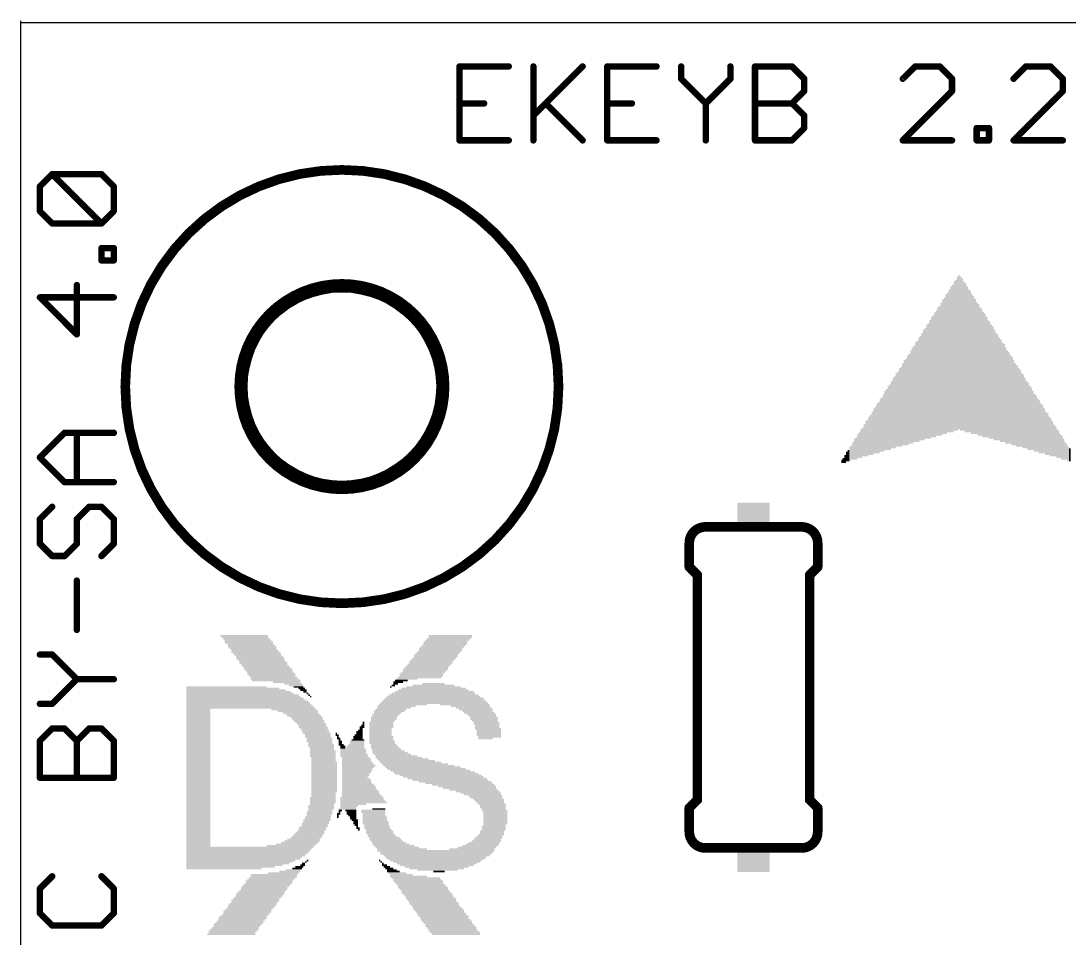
# Model space of a CAD drawing. Extents: x -0.2 to 48.8, y -0.6 to 46.4.
# Drawn here: x 0 to 16.59, y 31.87 to 46.38 of the extents above; entities that cross this region are included whole.
import ezdxf

# ---------------------------------------------------------------- set-up
doc = ezdxf.new("R2010")
doc.units = 0
doc.layers.add('20', color=7, linetype='CONTINUOUS')
doc.layers.add('21', color=253, linetype='CONTINUOUS')

# ---------------------------------------------------------------- blocks, each defined once
blk = doc.blocks.new('RECT')
blk.add_solid([(-0.5, -0.5), (0.5, -0.5), (-0.5, 0.5), (0.5, 0.5)])

msp = doc.modelspace()

# ---------------------------------------------------------------- linework, layer by layer
at = {"layer": '20'}
for p, q in [((0, 0), (0, 46.375)), ((48.3825, 46.345), (0, 46.345))]:
    msp.add_line(p, q, dxfattribs=at)
msp.add_circle((5.08, 40.59), 1.5, dxfattribs=at)
at = {"layer": '21'}
for points, const_width in [([(7.7211, 45.6552), (6.9415, 45.6552)], 0.1016), ([(6.9415, 45.6552), (6.9415, 44.4858)], 0.1016), ([(8.1109, 45.6552), (8.1109, 44.4858)], 0.1016), ([(8.1109, 44.8756), (8.8905, 45.6552)], 0.1016), ([(10.0599, 45.6552), (9.2803, 45.6552)], 0.1016), ([(9.2803, 45.6552), (9.2803, 44.4858)], 0.1016), ([(10.4497, 45.6552), (10.4497, 45.4603)], 0.1016), ([(11.2293, 45.4603), (11.2293, 45.6552)], 0.1016), ([(11.6191, 44.4858), (11.6191, 45.6552)], 0.1016), ([(11.6191, 45.6552), (12.2038, 45.6552)], 0.1016), ([(12.2038, 45.6552), (12.3987, 45.4603)], 0.1016), ([(14.1528, 45.6552), (13.9579, 45.4603)], 0.1016), ([(14.5426, 45.6552), (14.1528, 45.6552)], 0.1016), ([(14.7375, 45.4603), (14.5426, 45.6552)], 0.1016), ([(15.9069, 45.6552), (15.712, 45.4603)], 0.1016), ([(16.2967, 45.6552), (15.9069, 45.6552)], 0.1016), ([(16.4916, 45.4603), (16.2967, 45.6552)], 0.1016), ([(10.4497, 45.4603), (10.8395, 45.0705)], 0.1016), ([(10.8395, 45.0705), (11.2293, 45.4603)], 0.1016), ([(12.3987, 45.4603), (12.3987, 45.2654)], 0.1016), ([(14.7375, 45.2654), (14.7375, 45.4603)], 0.1016), ([(16.4916, 45.2654), (16.4916, 45.4603)], 0.1016), ([(12.3987, 45.2654), (12.2038, 45.0705)], 0.1016), ([(13.9579, 44.4858), (14.7375, 45.2654)], 0.1016), ([(15.712, 44.4858), (16.4916, 45.2654)], 0.1016), ([(6.9415, 45.0705), (7.3313, 45.0705)], 0.1016), ([(8.3058, 45.0705), (8.8905, 44.4858)], 0.1016), ([(9.2803, 45.0705), (9.6701, 45.0705)], 0.1016), ([(10.8395, 45.0705), (10.8395, 44.4858)], 0.1016), ([(11.6191, 45.0705), (12.2038, 45.0705)], 0.1016), ([(12.2038, 45.0705), (12.3987, 44.8756)], 0.1016), ([(12.3987, 44.8756), (12.3987, 44.6807)], 0.1016), ([(12.3987, 44.6807), (12.2038, 44.4858)], 0.1016), ([(15.1273, 44.4858), (15.1273, 44.6807)], 0.1016), ([(15.1273, 44.6807), (15.3222, 44.6807)], 0.1016), ([(15.3222, 44.6807), (15.3222, 44.4858)], 0.1016), ([(6.9415, 44.4858), (7.7211, 44.4858)], 0.1016), ([(9.2803, 44.4858), (10.0599, 44.4858)], 0.1016), ([(12.2038, 44.4858), (11.6191, 44.4858)], 0.1016), ([(14.7375, 44.4858), (13.9579, 44.4858)], 0.1016), ([(15.3222, 44.4858), (15.1273, 44.4858)], 0.1016), ([(16.4916, 44.4858), (15.712, 44.4858)], 0.1016), ([(0.2998, 43.7561), (0.4947, 43.951)], 0.1016), ([(0.4947, 43.951), (1.2743, 43.951)], 0.1016), ([(1.2743, 43.1714), (0.4947, 43.951)], 0.1016), ([(1.2743, 43.951), (1.4692, 43.7561)], 0.1016), ([(0.2998, 43.3663), (0.2998, 43.7561)], 0.1016), ([(1.4692, 43.7561), (1.4692, 43.3663)], 0.1016), ([(0.4947, 43.1714), (0.2998, 43.3663)], 0.1016), ([(1.4692, 43.3663), (1.2743, 43.1714)], 0.1016), ([(1.2743, 43.1714), (0.4947, 43.1714)], 0.1016), ([(1.2743, 42.5867), (1.2743, 42.7816)], 0.1016), ([(1.2743, 42.7816), (1.4692, 42.7816)], 0.1016), ([(1.4692, 42.7816), (1.4692, 42.5867)], 0.1016), ([(1.4692, 42.5867), (1.2743, 42.5867)], 0.1016), ([(0.8845, 41.4173), (0.8845, 42.1969)], 0.1016), ([(1.4692, 42.002), (0.2998, 42.002)], 0.1016), ([(0.2998, 42.002), (0.8845, 41.4173)], 0.1016), ([(0.2998, 39.4683), (0.6896, 39.8581)], 0.1016), ([(0.6896, 39.8581), (1.4692, 39.8581)], 0.1016), ([(0.8845, 39.0785), (0.8845, 39.8581)], 0.1016), ([(0.6896, 39.0785), (0.2998, 39.4683)], 0.1016), ([(1.4692, 39.0785), (0.6896, 39.0785)], 0.1016), ([(0.4947, 38.6887), (0.2998, 38.4938)], 0.1016), ([(0.8845, 38.4938), (1.0794, 38.6887)], 0.1016), ([(1.0794, 38.6887), (1.2743, 38.6887)], 0.1016), ([(1.2743, 38.6887), (1.4692, 38.4938)], 0.1016), ([(0.2998, 38.4938), (0.2998, 38.104)], 0.1016), ([(0.8845, 38.104), (0.8845, 38.4938)], 0.1016), ([(1.4692, 38.4938), (1.4692, 38.104)], 0.1016), ([(12.357, 38.37), (10.833, 38.37)], 0.1524), ([(10.579, 38.116), (10.579, 37.735)], 0.1524), ([(12.611, 38.116), (12.611, 37.735)], 0.1524), ([(0.2998, 38.104), (0.4947, 37.9091)], 0.1016), ([(0.6896, 37.9091), (0.8845, 38.104)], 0.1016), ([(1.4692, 38.104), (1.2743, 37.9091)], 0.1016), ([(0.4947, 37.9091), (0.6896, 37.9091)], 0.1016), ([(10.706, 37.608), (10.579, 37.735)], 0.1524), ([(10.706, 37.608), (10.706, 34.052)], 0.1524), ([(12.484, 37.608), (12.611, 37.735)], 0.1524), ([(12.484, 37.608), (12.484, 34.052)], 0.1524), ([(0.8845, 36.7397), (0.8845, 37.5193)], 0.1016), ([(0.4947, 36.3499), (0.2998, 36.3499)], 0.1016), ([(0.8845, 35.9601), (0.4947, 36.3499)], 0.1016), ([(0.4947, 35.5703), (0.8845, 35.9601)], 0.1016), ([(0.8845, 35.9601), (1.4692, 35.9601)], 0.1016), ([(0.2998, 35.5703), (0.4947, 35.5703)], 0.1016), ([(0.2998, 34.9856), (0.4947, 35.1805)], 0.1016), ([(0.4947, 35.1805), (0.6896, 35.1805)], 0.1016), ([(0.6896, 35.1805), (0.8845, 34.9856)], 0.1016), ([(0.8845, 34.9856), (1.0794, 35.1805)], 0.1016), ([(1.0794, 35.1805), (1.2743, 35.1805)], 0.1016), ([(1.2743, 35.1805), (1.4692, 34.9856)], 0.1016), ([(0.2998, 34.4009), (0.2998, 34.9856)], 0.1016), ([(0.8845, 34.4009), (0.8845, 34.9856)], 0.1016), ([(1.4692, 34.9856), (1.4692, 34.4009)], 0.1016), ([(1.4692, 34.4009), (0.2998, 34.4009)], 0.1016), ([(10.706, 34.052), (10.579, 33.925)], 0.1524), ([(12.484, 34.052), (12.611, 33.925)], 0.1524), ([(10.579, 33.544), (10.579, 33.925)], 0.1524), ([(12.611, 33.544), (12.611, 33.925)], 0.1524), ([(12.357, 33.29), (10.833, 33.29)], 0.1524), ([(0.4947, 32.8417), (0.2998, 32.6468)], 0.1016), ([(1.4692, 32.6468), (1.2743, 32.8417)], 0.1016), ([(0.2998, 32.6468), (0.2998, 32.257)], 0.1016), ([(1.4692, 32.257), (1.4692, 32.6468)], 0.1016), ([(0.2998, 32.257), (0.4947, 32.0621)], 0.1016), ([(1.2743, 32.0621), (1.4692, 32.257)], 0.1016), ([(0.4947, 32.0621), (1.2743, 32.0621)], 0.1016)]:
    msp.add_lwpolyline(points, dxfattribs=dict(at, const_width=const_width))
for points, const_width in [([(6.9415, 45.6806, 1), (6.9415, 45.6298)], 0.0508), ([(6.9669, 45.6552, 1), (6.9161, 45.6552)], 0.0508), ([(7.7211, 45.6298, 1), (7.7211, 45.6806)], 0.0508), ([(8.1363, 45.6552, 1), (8.0855, 45.6552)], 0.0508), ([(8.9085, 45.6372, 1), (8.8725, 45.6732)], 0.0508), ([(9.2803, 45.6806, 1), (9.2803, 45.6298)], 0.0508), ([(9.3057, 45.6552, 1), (9.2549, 45.6552)], 0.0508), ([(10.0599, 45.6298, 1), (10.0599, 45.6806)], 0.0508), ([(10.4751, 45.6552, 1), (10.4243, 45.6552)], 0.0508), ([(11.2547, 45.6552, 1), (11.2039, 45.6552)], 0.0508), ([(11.6445, 45.6552, 1), (11.5937, 45.6552)], 0.0508), ([(11.6191, 45.6806, 1), (11.6191, 45.6298)], 0.0508), ([(12.2218, 45.6732, 1), (12.1858, 45.6372)], 0.0508), ([(12.2038, 45.6298, 1), (12.2038, 45.6806)], 0.0508), ([(14.1528, 45.6806, 1), (14.1528, 45.6298)], 0.0508), ([(14.1707, 45.6372, 1), (14.1348, 45.6732)], 0.0508), ([(14.5605, 45.6732, 1), (14.5246, 45.6372)], 0.0508), ([(14.5426, 45.6298, 1), (14.5426, 45.6806)], 0.0508), ([(15.9069, 45.6806, 1), (15.9069, 45.6298)], 0.0508), ([(15.9248, 45.6372, 1), (15.8889, 45.6732)], 0.0508), ([(16.3146, 45.6732, 1), (16.2787, 45.6372)], 0.0508), ([(16.2967, 45.6298, 1), (16.2967, 45.6806)], 0.0508), ([(10.4677, 45.4783, 1), (10.4317, 45.4423)], 0.0508), ([(10.4243, 45.4603, 1), (10.4751, 45.4603)], 0.0508), ([(11.2039, 45.4603, 1), (11.2547, 45.4603)], 0.0508), ([(11.2473, 45.4423, 1), (11.2113, 45.4783)], 0.0508), ([(12.4241, 45.4603, 1), (12.3733, 45.4603)], 0.0508), ([(12.3807, 45.4423, 1), (12.4167, 45.4783)], 0.0508), ([(13.9399, 45.4783, 1), (13.9758, 45.4423)], 0.0508), ([(14.7629, 45.4603, 1), (14.7121, 45.4603)], 0.0508), ([(14.7195, 45.4423, 1), (14.7554, 45.4783)], 0.0508), ([(15.694, 45.4783, 1), (15.7299, 45.4423)], 0.0508), ([(16.517, 45.4603, 1), (16.4662, 45.4603)], 0.0508), ([(16.4736, 45.4423, 1), (16.5095, 45.4783)], 0.0508), ([(12.3733, 45.2654, 1), (12.4241, 45.2654)], 0.0508), ([(12.4167, 45.2474, 1), (12.3807, 45.2834)], 0.0508), ([(14.7121, 45.2654, 1), (14.7629, 45.2654)], 0.0508), ([(14.7554, 45.2474, 1), (14.7195, 45.2834)], 0.0508), ([(16.4662, 45.2654, 1), (16.517, 45.2654)], 0.0508), ([(16.5095, 45.2474, 1), (16.4736, 45.2834)], 0.0508), ([(6.9415, 45.0959, 1), (6.9415, 45.0451)], 0.0508), ([(7.3313, 45.0451, 1), (7.3313, 45.0959)], 0.0508), ([(8.3238, 45.0885, 1), (8.2878, 45.0525)], 0.0508), ([(9.2803, 45.0959, 1), (9.2803, 45.0451)], 0.0508), ([(9.6701, 45.0451, 1), (9.6701, 45.0959)], 0.0508), ([(10.8215, 45.0885, 1), (10.8575, 45.0525)], 0.0508), ([(10.8649, 45.0705, 1), (10.8141, 45.0705)], 0.0508), ([(10.8215, 45.0525, 1), (10.8575, 45.0885)], 0.0508), ([(11.6191, 45.0959, 1), (11.6191, 45.0451)], 0.0508), ([(12.2218, 45.0885, 1), (12.1858, 45.0525)], 0.0508), ([(12.1858, 45.0885, 1), (12.2218, 45.0525)], 0.0508), ([(12.2038, 45.0451, 1), (12.2038, 45.0959)], 0.0508), ([(8.0929, 44.8936, 1), (8.1289, 44.8576)], 0.0508), ([(12.4241, 44.8756, 1), (12.3733, 44.8756)], 0.0508), ([(12.3807, 44.8576, 1), (12.4167, 44.8936)], 0.0508), ([(12.3733, 44.6807, 1), (12.4241, 44.6807)], 0.0508), ([(12.4167, 44.6627, 1), (12.3807, 44.6987)], 0.0508), ([(15.1527, 44.6807, 1), (15.1019, 44.6807)], 0.0508), ([(15.1273, 44.7061, 1), (15.1273, 44.6553)], 0.0508), ([(15.3476, 44.6807, 1), (15.2968, 44.6807)], 0.0508), ([(15.3222, 44.6553, 1), (15.3222, 44.7061)], 0.0508), ([(6.9415, 44.5112, 1), (6.9415, 44.4604)], 0.0508), ([(6.9161, 44.4858, 1), (6.9669, 44.4858)], 0.0508), ([(7.7211, 44.4604, 1), (7.7211, 44.5112)], 0.0508), ([(8.0855, 44.4858, 1), (8.1363, 44.4858)], 0.0508), ([(8.8725, 44.4678, 1), (8.9085, 44.5038)], 0.0508), ([(9.2803, 44.5112, 1), (9.2803, 44.4604)], 0.0508), ([(9.2549, 44.4858, 1), (9.3057, 44.4858)], 0.0508), ([(10.0599, 44.4604, 1), (10.0599, 44.5112)], 0.0508), ([(10.8141, 44.4858, 1), (10.8649, 44.4858)], 0.0508), ([(11.6191, 44.5112, 1), (11.6191, 44.4604)], 0.0508), ([(11.5937, 44.4858, 1), (11.6445, 44.4858)], 0.0508), ([(12.1858, 44.5038, 1), (12.2218, 44.4678)], 0.0508), ([(12.2038, 44.4604, 1), (12.2038, 44.5112)], 0.0508), ([(13.9399, 44.5038, 1), (13.9758, 44.4678)], 0.0508), ([(13.9579, 44.5112, 1), (13.9579, 44.4604)], 0.0508), ([(14.7375, 44.4604, 1), (14.7375, 44.5112)], 0.0508), ([(15.1273, 44.5112, 1), (15.1273, 44.4604)], 0.0508), ([(15.1019, 44.4858, 1), (15.1527, 44.4858)], 0.0508), ([(15.2968, 44.4858, 1), (15.3476, 44.4858)], 0.0508), ([(15.3222, 44.4604, 1), (15.3222, 44.5112)], 0.0508), ([(15.694, 44.5038, 1), (15.7299, 44.4678)], 0.0508), ([(15.712, 44.5112, 1), (15.712, 44.4604)], 0.0508), ([(16.4916, 44.4604, 1), (16.4916, 44.5112)], 0.0508), ([(0.4947, 43.9764, 1), (0.4947, 43.9256)], 0.0508), ([(0.5127, 43.9689, 1), (0.4767, 43.933)], 0.0508), ([(0.5127, 43.933, 1), (0.4767, 43.9689)], 0.0508), ([(1.2923, 43.9689, 1), (1.2563, 43.933)], 0.0508), ([(1.2743, 43.9256, 1), (1.2743, 43.9764)], 0.0508), ([(5.08, 37.161, 1), (5.08, 44.019, 1), (5.08, 37.161)], 0.1524), ([(0.3252, 43.7561, 1), (0.2744, 43.7561)], 0.0508), ([(0.2818, 43.774, 1), (0.3178, 43.7381)], 0.0508), ([(1.4946, 43.7561, 1), (1.4438, 43.7561)], 0.0508), ([(1.4512, 43.7381, 1), (1.4872, 43.774)], 0.0508), ([(0.3178, 43.3842, 1), (0.2818, 43.3483)], 0.0508), ([(0.2744, 43.3663, 1), (0.3252, 43.3663)], 0.0508), ([(1.4438, 43.3663, 1), (1.4946, 43.3663)], 0.0508), ([(1.4872, 43.3483, 1), (1.4512, 43.3842)], 0.0508), ([(0.4947, 43.1968, 1), (0.4947, 43.146)], 0.0508), ([(0.4767, 43.1534, 1), (0.5127, 43.1893)], 0.0508), ([(1.2563, 43.1893, 1), (1.2923, 43.1534)], 0.0508), ([(1.2563, 43.1534, 1), (1.2923, 43.1893)], 0.0508), ([(1.2743, 43.146, 1), (1.2743, 43.1968)], 0.0508), ([(1.2997, 42.7816, 1), (1.2489, 42.7816)], 0.0508), ([(1.2743, 42.807, 1), (1.2743, 42.7562)], 0.0508), ([(1.4946, 42.7816, 1), (1.4438, 42.7816)], 0.0508), ([(1.4692, 42.7562, 1), (1.4692, 42.807)], 0.0508), ([(1.2743, 42.6121, 1), (1.2743, 42.5613)], 0.0508), ([(1.4692, 42.5613, 1), (1.4692, 42.6121)], 0.0508), ([(1.2489, 42.5867, 1), (1.2997, 42.5867)], 0.0508), ([(1.4438, 42.5867, 1), (1.4946, 42.5867)], 0.0508), ([(0.9099, 42.1969, 1), (0.8591, 42.1969)], 0.0508), ([(5.08, 38.99, 1), (5.08, 42.19, 1), (5.08, 38.99)], 0.2032), ([(0.2998, 42.0274, 1), (0.2998, 41.9766)], 0.0508), ([(0.3178, 42.0199, 1), (0.2818, 41.984)], 0.0508), ([(1.4692, 41.9766, 1), (1.4692, 42.0274)], 0.0508), ([(0.8591, 41.4173, 1), (0.9099, 41.4173)], 0.0508), ([(0.8665, 41.3993, 1), (0.9025, 41.4352)], 0.0508), ([(0.6896, 39.8835, 1), (0.6896, 39.8327)], 0.0508), ([(0.7076, 39.8401, 1), (0.6716, 39.876)], 0.0508), ([(0.9099, 39.8581, 1), (0.8591, 39.8581)], 0.0508), ([(1.4692, 39.8327, 1), (1.4692, 39.8835)], 0.0508), ([(0.3178, 39.4862, 1), (0.2818, 39.4503)], 0.0508), ([(0.2818, 39.4862, 1), (0.3178, 39.4503)], 0.0508), ([(0.6896, 39.1039, 1), (0.6896, 39.0531)], 0.0508), ([(0.6716, 39.0605, 1), (0.7076, 39.0964)], 0.0508), ([(0.8591, 39.0785, 1), (0.9099, 39.0785)], 0.0508), ([(1.4692, 39.0531, 1), (1.4692, 39.1039)], 0.0508), ([(0.5127, 38.6707, 1), (0.4767, 38.7066)], 0.0508), ([(1.0794, 38.7141, 1), (1.0794, 38.6633)], 0.0508), ([(1.0974, 38.6707, 1), (1.0614, 38.7066)], 0.0508), ([(1.2923, 38.7066, 1), (1.2563, 38.6707)], 0.0508), ([(1.2743, 38.6633, 1), (1.2743, 38.7141)], 0.0508), ([(0.3252, 38.4938, 1), (0.2744, 38.4938)], 0.0508), ([(0.2818, 38.5117, 1), (0.3178, 38.4758)], 0.0508), ([(0.9099, 38.4938, 1), (0.8591, 38.4938)], 0.0508), ([(0.8665, 38.5117, 1), (0.9025, 38.4758)], 0.0508), ([(1.4946, 38.4938, 1), (1.4438, 38.4938)], 0.0508), ([(1.4512, 38.4758, 1), (1.4872, 38.5117)], 0.0508), ([(10.833, 38.37, 0.4142), (10.579, 38.116)], 0.1524), ([(10.833, 38.4081, 1), (10.833, 38.3319)], 0.0762), ([(10.833, 38.3319, 1), (10.833, 38.4081)], 0.0762), ([(12.611, 38.116, 0.4142), (12.357, 38.37)], 0.1524), ([(12.357, 38.4081, 1), (12.357, 38.3319)], 0.0762), ([(12.357, 38.3319, 1), (12.357, 38.4081)], 0.0762), ([(10.6171, 38.116, 1), (10.5409, 38.116)], 0.0762), ([(12.6491, 38.116, 1), (12.5729, 38.116)], 0.0762), ([(0.3178, 38.1219, 1), (0.2818, 38.086)], 0.0508), ([(0.2744, 38.104, 1), (0.3252, 38.104)], 0.0508), ([(0.8591, 38.104, 1), (0.9099, 38.104)], 0.0508), ([(0.9025, 38.086, 1), (0.8665, 38.1219)], 0.0508), ([(1.4438, 38.104, 1), (1.4946, 38.104)], 0.0508), ([(1.4872, 38.086, 1), (1.4512, 38.1219)], 0.0508), ([(10.5409, 38.116, 1), (10.6171, 38.116)], 0.0762), ([(12.5729, 38.116, 1), (12.6491, 38.116)], 0.0762), ([(0.4947, 37.9345, 1), (0.4947, 37.8837)], 0.0508), ([(0.4767, 37.8911, 1), (0.5127, 37.927)], 0.0508), ([(0.6716, 37.927, 1), (0.7076, 37.8911)], 0.0508), ([(0.6896, 37.8837, 1), (0.6896, 37.9345)], 0.0508), ([(1.2563, 37.927, 1), (1.2923, 37.8911)], 0.0508), ([(10.5409, 37.735, 1), (10.6171, 37.735)], 0.0762), ([(10.6059, 37.7619, 1), (10.5521, 37.7081)], 0.0762), ([(10.7441, 37.608, 1), (10.6679, 37.608)], 0.0762), ([(10.6791, 37.5811, 1), (10.7329, 37.6349)], 0.0762), ([(12.5221, 37.608, 1), (12.4459, 37.608)], 0.0762), ([(12.4571, 37.6349, 1), (12.5109, 37.5811)], 0.0762), ([(12.5729, 37.735, 1), (12.6491, 37.735)], 0.0762), ([(12.6379, 37.7081, 1), (12.5841, 37.7619)], 0.0762), ([(0.9099, 37.5193, 1), (0.8591, 37.5193)], 0.0508), ([(0.8591, 36.7397, 1), (0.9099, 36.7397)], 0.0508), ([(0.2998, 36.3753, 1), (0.2998, 36.3245)], 0.0508), ([(0.5127, 36.3679, 1), (0.4767, 36.3319)], 0.0508), ([(0.4947, 36.3245, 1), (0.4947, 36.3753)], 0.0508), ([(0.8845, 35.9855, 1), (0.8845, 35.9347)], 0.0508), ([(0.9025, 35.9421, 1), (0.8665, 35.9781)], 0.0508), ([(0.8665, 35.9421, 1), (0.9025, 35.9781)], 0.0508), ([(1.4692, 35.9347, 1), (1.4692, 35.9855)], 0.0508), ([(0.2998, 35.5957, 1), (0.2998, 35.5449)], 0.0508), ([(0.4767, 35.5883, 1), (0.5127, 35.5523)], 0.0508), ([(0.4947, 35.5449, 1), (0.4947, 35.5957)], 0.0508), ([(0.4947, 35.2059, 1), (0.4947, 35.1551)], 0.0508), ([(0.5127, 35.1625, 1), (0.4767, 35.1985)], 0.0508), ([(0.7076, 35.1985, 1), (0.6716, 35.1625)], 0.0508), ([(0.6896, 35.1551, 1), (0.6896, 35.2059)], 0.0508), ([(1.0794, 35.2059, 1), (1.0794, 35.1551)], 0.0508), ([(1.0974, 35.1625, 1), (1.0614, 35.1985)], 0.0508), ([(1.2923, 35.1985, 1), (1.2563, 35.1625)], 0.0508), ([(1.2743, 35.1551, 1), (1.2743, 35.2059)], 0.0508), ([(0.2818, 35.0036, 1), (0.3178, 34.9676)], 0.0508), ([(0.3252, 34.9856, 1), (0.2744, 34.9856)], 0.0508), ([(0.8665, 35.0036, 1), (0.9025, 34.9676)], 0.0508), ([(0.9099, 34.9856, 1), (0.8591, 34.9856)], 0.0508), ([(0.8665, 34.9676, 1), (0.9025, 35.0036)], 0.0508), ([(1.4946, 34.9856, 1), (1.4438, 34.9856)], 0.0508), ([(1.4512, 34.9676, 1), (1.4872, 35.0036)], 0.0508), ([(0.2998, 34.4263, 1), (0.2998, 34.3755)], 0.0508), ([(0.2744, 34.4009, 1), (0.3252, 34.4009)], 0.0508), ([(0.8591, 34.4009, 1), (0.9099, 34.4009)], 0.0508), ([(1.4438, 34.4009, 1), (1.4946, 34.4009)], 0.0508), ([(1.4692, 34.3755, 1), (1.4692, 34.4263)], 0.0508), ([(10.6679, 34.052, 1), (10.7441, 34.052)], 0.0762), ([(10.7329, 34.0251, 1), (10.6791, 34.0789)], 0.0762), ([(12.4459, 34.052, 1), (12.5221, 34.052)], 0.0762), ([(12.5109, 34.0789, 1), (12.4571, 34.0251)], 0.0762), ([(10.6171, 33.925, 1), (10.5409, 33.925)], 0.0762), ([(10.5521, 33.9519, 1), (10.6059, 33.8981)], 0.0762), ([(12.6491, 33.925, 1), (12.5729, 33.925)], 0.0762), ([(12.5841, 33.8981, 1), (12.6379, 33.9519)], 0.0762), ([(10.579, 33.544, 0.4142), (10.833, 33.29)], 0.1524), ([(10.6171, 33.544, 1), (10.5409, 33.544)], 0.0762), ([(10.5409, 33.544, 1), (10.6171, 33.544)], 0.0762), ([(12.357, 33.29, 0.4142), (12.611, 33.544)], 0.1524), ([(12.6491, 33.544, 1), (12.5729, 33.544)], 0.0762), ([(12.5729, 33.544, 1), (12.6491, 33.544)], 0.0762), ([(10.833, 33.3281, 1), (10.833, 33.2519)], 0.0762), ([(10.833, 33.2519, 1), (10.833, 33.3281)], 0.0762), ([(12.357, 33.3281, 1), (12.357, 33.2519)], 0.0762), ([(12.357, 33.2519, 1), (12.357, 33.3281)], 0.0762), ([(0.5127, 32.8237, 1), (0.4767, 32.8597)], 0.0508), ([(1.2923, 32.8597, 1), (1.2563, 32.8237)], 0.0508), ([(0.2818, 32.6648, 1), (0.3178, 32.6288)], 0.0508), ([(0.3252, 32.6468, 1), (0.2744, 32.6468)], 0.0508), ([(1.4946, 32.6468, 1), (1.4438, 32.6468)], 0.0508), ([(1.4512, 32.6288, 1), (1.4872, 32.6648)], 0.0508), ([(0.3178, 32.275, 1), (0.2818, 32.239)], 0.0508), ([(0.2744, 32.257, 1), (0.3252, 32.257)], 0.0508), ([(1.4438, 32.257, 1), (1.4946, 32.257)], 0.0508), ([(1.4872, 32.239, 1), (1.4512, 32.275)], 0.0508), ([(0.4947, 32.0875, 1), (0.4947, 32.0367)], 0.0508), ([(0.4767, 32.0441, 1), (0.5127, 32.0801)], 0.0508), ([(1.2563, 32.0801, 1), (1.2923, 32.0441)], 0.0508), ([(1.2743, 32.0367, 1), (1.2743, 32.0875)], 0.0508)]:
    msp.add_lwpolyline(points, format="xyb", dxfattribs=dict(at, const_width=const_width))

# ---------------------------------------------------------------- block references
at = {"layer": '21', "rotation": 90}
for p, xscale, yscale in [((14.8242, 41.1103), 2.4384, 0.0254), ((14.8496, 41.1357), 2.4384, 0.0254), ((14.875, 41.1103), 2.4384, 0.0254), ((14.9004, 41.0976), 2.413, 0.0254), ((14.7226, 41.0214), 2.3114, 0.0254), ((14.748, 41.0341), 2.3368, 0.0254), ((14.7734, 41.0722), 2.3622, 0.0254), ((14.7988, 41.0849), 2.3876, 0.0254), ((14.9258, 41.0722), 2.3622, 0.0254), ((14.9512, 41.0468), 2.3622, 0.0254), ((14.9766, 41.0214), 2.3114, 0.0254), ((14.5956, 40.9071), 2.1336, 0.0254), ((14.621, 40.9198), 2.159, 0.0254), ((14.6464, 40.9452), 2.2098, 0.0254), ((14.6718, 40.9706), 2.2098, 0.0254), ((14.6972, 40.996), 2.2606, 0.0254), ((15.002, 40.996), 2.2606, 0.0254), ((15.0274, 40.9833), 2.2352, 0.0254), ((15.0528, 40.9452), 2.2098, 0.0254), ((15.0782, 40.9325), 2.1844, 0.0254), ((15.1036, 40.9071), 2.1336, 0.0254), ((14.5194, 40.8309), 2.032, 0.0254), ((14.5448, 40.8436), 2.0574, 0.0254), ((14.5702, 40.869), 2.1082, 0.0254), ((15.129, 40.8817), 2.0828, 0.0254), ((15.1544, 40.8563), 2.0828, 0.0254), ((15.1798, 40.8309), 2.032, 0.0254), ((15.2052, 40.8182), 2.0066, 0.0254), ((14.3924, 40.7039), 1.8796, 0.0254), ((14.4178, 40.742), 1.905, 0.0254), ((14.4432, 40.7547), 1.9304, 0.0254), ((14.4686, 40.7801), 1.9812, 0.0254), ((14.494, 40.8055), 1.9812, 0.0254), ((15.2306, 40.7801), 1.9812, 0.0254), ((15.256, 40.7674), 1.9558, 0.0254), ((15.2814, 40.742), 1.905, 0.0254), ((15.3068, 40.7166), 1.8542, 0.0254), ((14.2908, 40.615), 1.7526, 0.0254), ((14.3162, 40.6404), 1.7526, 0.0254), ((14.3416, 40.6658), 1.8034, 0.0254), ((14.367, 40.6785), 1.8288, 0.0254), ((15.3322, 40.6912), 1.8542, 0.0254), ((15.3576, 40.6658), 1.8034, 0.0254), ((15.383, 40.6531), 1.778, 0.0254), ((15.4084, 40.615), 1.7526, 0.0254), ((14.1892, 40.5134), 1.6002, 0.0254), ((14.2146, 40.5388), 1.651, 0.0254), ((14.24, 40.5642), 1.651, 0.0254), ((14.2654, 40.5896), 1.7018, 0.0254), ((15.4338, 40.5896), 1.7018, 0.0254), ((15.4592, 40.5769), 1.6764, 0.0254), ((15.4846, 40.5515), 1.6256, 0.0254), ((15.51, 40.5261), 1.6256, 0.0254), ((14.0876, 40.4245), 1.4732, 0.0254), ((14.113, 40.4499), 1.524, 0.0254), ((14.1384, 40.4753), 1.524, 0.0254), ((14.1638, 40.5007), 1.5748, 0.0254), ((15.5354, 40.5007), 1.5748, 0.0254), ((15.5608, 40.488), 1.5494, 0.0254), ((15.5862, 40.4499), 1.524, 0.0254), ((15.6116, 40.4245), 1.4732, 0.0254), ((13.986, 40.3356), 1.3462, 0.0254), ((14.0114, 40.3483), 1.3716, 0.0254), ((14.0368, 40.3737), 1.4224, 0.0254), ((14.0622, 40.3991), 1.4224, 0.0254), ((15.637, 40.4118), 1.4478, 0.0254), ((15.6624, 40.3864), 1.397, 0.0254), ((15.6878, 40.361), 1.397, 0.0254), ((15.7132, 40.3356), 1.3462, 0.0254), ((13.8844, 40.234), 1.1938, 0.0254), ((13.9098, 40.2594), 1.2446, 0.0254), ((13.9352, 40.2721), 1.27, 0.0254), ((13.9606, 40.3102), 1.2954, 0.0254), ((15.7386, 40.3102), 1.2954, 0.0254), ((15.764, 40.2848), 1.2954, 0.0254), ((15.7894, 40.2594), 1.2446, 0.0254), ((15.8148, 40.2467), 1.2192, 0.0254), ((13.7828, 40.1451), 1.0668, 0.0254), ((13.8082, 40.1705), 1.1176, 0.0254), ((13.8336, 40.1832), 1.143, 0.0254), ((13.859, 40.2213), 1.1684, 0.0254), ((15.8402, 40.2213), 1.1684, 0.0254), ((15.8656, 40.1959), 1.1684, 0.0254), ((15.891, 40.1705), 1.1176, 0.0254), ((15.9164, 40.1451), 1.0668, 0.0254), ((15.9418, 40.1197), 1.0668, 0.0254), ((13.6812, 40.0562), 0.9398, 0.0254), ((13.7066, 40.0689), 0.9652, 0.0254), ((13.732, 40.0943), 1.016, 0.0254), ((13.7574, 40.107), 1.0414, 0.0254), ((15.9672, 40.0943), 1.016, 0.0254), ((15.9926, 40.0816), 0.9906, 0.0254), ((16.018, 40.0562), 0.9398, 0.0254), ((13.5542, 39.9292), 0.7874, 0.0254), ((13.5796, 39.9419), 0.8128, 0.0254), ((13.605, 39.98), 0.8382, 0.0254), ((13.6304, 39.9927), 0.8636, 0.0254), ((13.6558, 40.0181), 0.9144, 0.0254), ((16.0434, 40.0181), 0.9144, 0.0254), ((16.0688, 40.0054), 0.889, 0.0254), ((16.0942, 39.98), 0.8382, 0.0254), ((16.1196, 39.9546), 0.8382, 0.0254), ((16.145, 39.9292), 0.7874, 0.0254), ((13.478, 39.853), 0.6858, 0.0254), ((13.5034, 39.8911), 0.7112, 0.0254), ((13.5288, 39.9038), 0.7366, 0.0254), ((16.1704, 39.9165), 0.762, 0.0254), ((16.1958, 39.8911), 0.7112, 0.0254), ((16.2212, 39.853), 0.6858, 0.0254), ((16.2466, 39.8403), 0.6604, 0.0254), ((13.351, 39.7387), 0.508, 0.0254), ((13.3764, 39.7641), 0.5588, 0.0254), ((13.4018, 39.7768), 0.5842, 0.0254), ((13.4272, 39.8149), 0.6096, 0.0254), ((13.4526, 39.8276), 0.635, 0.0254), ((16.272, 39.8149), 0.6096, 0.0254), ((16.2974, 39.7895), 0.6096, 0.0254), ((16.3228, 39.7641), 0.5588, 0.0254), ((16.3482, 39.7387), 0.508, 0.0254), ((13.2494, 39.6498), 0.381, 0.0254), ((13.2748, 39.6625), 0.4064, 0.0254), ((13.3002, 39.6879), 0.4572, 0.0254), ((13.3256, 39.7133), 0.4572, 0.0254), ((16.3736, 39.726), 0.4826, 0.0254), ((16.399, 39.6879), 0.4572, 0.0254), ((16.4244, 39.6752), 0.4318, 0.0254), ((16.4498, 39.6498), 0.381, 0.0254), ((16.4752, 39.6244), 0.381, 0.0254), ((13.1478, 39.5482), 0.2286, 0.0254), ((13.1732, 39.5736), 0.2794, 0.0254), ((13.1986, 39.599), 0.3302, 0.0254), ((13.224, 39.6117), 0.3556, 0.0254), ((16.5006, 39.599), 0.3302, 0.0254), ((16.526, 39.5736), 0.2794, 0.0254), ((16.5514, 39.5609), 0.254, 0.0254), ((13.0462, 39.4466), 0.127, 0.0254), ((13.0716, 39.4847), 0.1524, 0.0254), ((13.097, 39.4974), 0.1778, 0.0254), ((13.1224, 39.5228), 0.2286, 0.0254), ((16.5768, 39.5228), 0.2286, 0.0254), ((16.6022, 39.5101), 0.2032, 0.0254), ((12.9954, 39.4085), 0.0508, 0.0254), ((13.0208, 39.4212), 0.0762, 0.0254), ((11.595, 38.5605), 0.381, 0.508), ((11.595, 33.0995), 0.381, 0.508)]:
    msp.add_blockref('RECT', p, dxfattribs=dict(at, xscale=xscale, yscale=yscale))
at = {"layer": '21', "yscale": 0.0254}
for p, xscale in [((3.5317, 36.6494), 0.762), ((3.5444, 36.624), 0.7366), ((3.5698, 36.5986), 0.7366), ((3.5952, 36.5732), 0.7366), ((3.6079, 36.5478), 0.762), ((3.6206, 36.5224), 0.7366), ((3.646, 36.497), 0.7366), ((6.694, 36.497), 0.6858), ((6.7194, 36.5478), 0.6858), ((6.7194, 36.5224), 0.6858), ((6.7448, 36.5732), 0.6858), ((6.7702, 36.5986), 0.6858), ((6.7956, 36.6494), 0.6858), ((6.7956, 36.624), 0.6858), ((3.6587, 36.4716), 0.762), ((3.6714, 36.4462), 0.7366), ((3.6968, 36.4208), 0.7366), ((3.7095, 36.3954), 0.762), ((3.7349, 36.37), 0.762), ((3.7476, 36.3446), 0.7366), ((3.773, 36.3192), 0.7366), ((6.567, 36.3446), 0.6858), ((6.567, 36.3192), 0.6858), ((6.5924, 36.37), 0.6858), ((6.6178, 36.3954), 0.6858), ((6.6432, 36.4462), 0.6858), ((6.6432, 36.4208), 0.6858), ((6.6686, 36.4716), 0.6858), ((3.7857, 36.2938), 0.762), ((3.7984, 36.2684), 0.7366), ((3.8238, 36.243), 0.7366), ((3.8365, 36.2176), 0.762), ((3.8492, 36.1922), 0.7366), ((3.8746, 36.1668), 0.7366), ((6.44, 36.1668), 0.6858), ((6.4654, 36.1922), 0.6858), ((6.4908, 36.243), 0.6858), ((6.4908, 36.2176), 0.6858), ((6.5162, 36.2684), 0.6858), ((6.5416, 36.2938), 0.6858), ((3.9, 36.1414), 0.7366), ((3.9127, 36.116), 0.762), ((3.9254, 36.0906), 0.7366), ((3.9508, 36.0652), 0.7366), ((3.9635, 36.0398), 0.762), ((3.9762, 36.0144), 0.7366), ((4.0016, 35.989), 0.7366), ((6.313, 35.989), 0.6858), ((6.3384, 36.0398), 0.6858), ((6.3384, 36.0144), 0.6858), ((6.3638, 36.0652), 0.6858), ((6.4019, 36.116), 0.7112), ((6.3892, 36.0906), 0.6858), ((6.4146, 36.1414), 0.6858), ((3.2523, 35.8366), 1.27), ((4.0143, 35.9636), 0.762), ((4.0397, 35.9382), 0.762), ((4.2048, 35.9128), 0.4318), ((4.3064, 35.8874), 0.2794), ((4.3572, 35.862), 0.2286), ((4.3953, 35.8366), 0.1524), ((5.8558, 35.8366), 0.0254), ((5.8939, 35.862), 0.0508), ((5.9701, 35.9128), 0.1524), ((5.932, 35.8874), 0.0762), ((6.0209, 35.9382), 0.2032), ((6.1098, 35.9636), 0.3302), ((6.5289, 35.8366), 0.8636), ((6.5289, 35.862), 0.6604), ((6.5289, 35.8874), 0.3556), ((3.3539, 35.8112), 1.4732), ((3.4047, 35.7858), 1.5748), ((3.4428, 35.7604), 1.651), ((3.4682, 35.735), 1.7018), ((3.5063, 35.7096), 1.778), ((3.519, 35.6842), 1.8034), ((3.5444, 35.6588), 1.8542), ((4.4461, 35.8112), 0.1016), ((4.4715, 35.7858), 0.1016), ((4.4969, 35.7604), 0.0508), ((4.535, 35.735), 0.0254), ((4.5604, 35.7096), 0.0254), ((4.5858, 35.6842), 0.0254), ((6.5416, 35.6588), 1.5494), ((6.5289, 35.6842), 1.4732), ((6.5289, 35.7096), 1.4224), ((6.5289, 35.735), 1.3208), ((6.5416, 35.7604), 1.2446), ((6.5289, 35.7858), 1.1176), ((6.5289, 35.8112), 1.016), ((3.5571, 35.6334), 1.8796), ((3.5825, 35.608), 1.9304), ((3.5952, 35.5826), 1.9558), ((3.6079, 35.5572), 1.9812), ((3.6206, 35.5318), 2.0066), ((3.6333, 35.5064), 2.032), ((5.9447, 35.5318), 0.6096), ((5.9066, 35.5064), 0.5334), ((6.0463, 35.5572), 0.762), ((6.5416, 35.5826), 1.7018), ((6.5416, 35.608), 1.651), ((6.5416, 35.6334), 1.6002), ((7.0242, 35.5572), 0.7874), ((7.1131, 35.5318), 0.6096), ((7.1639, 35.5064), 0.5588), ((2.8078, 35.481), 0.381), ((2.8078, 35.4556), 0.381), ((2.8078, 35.4302), 0.381), ((2.8078, 35.4048), 0.381), ((2.8078, 35.3794), 0.381), ((2.8078, 35.354), 0.381), ((2.8078, 35.3286), 0.381), ((4.3191, 35.481), 0.7112), ((4.3826, 35.4556), 0.635), ((4.4207, 35.4302), 0.5588), ((4.4588, 35.4048), 0.5334), ((4.4842, 35.3794), 0.5334), ((4.5223, 35.354), 0.508), ((4.535, 35.3286), 0.4826), ((5.7415, 35.354), 0.4064), ((5.7415, 35.3286), 0.4064), ((5.7796, 35.4048), 0.4318), ((5.7669, 35.3794), 0.4064), ((5.8304, 35.4556), 0.4826), ((5.805, 35.4302), 0.4318), ((5.8558, 35.481), 0.4826), ((7.202, 35.481), 0.5334), ((7.2274, 35.4556), 0.4826), ((7.2528, 35.4302), 0.4826), ((7.2909, 35.4048), 0.4572), ((7.3036, 35.3794), 0.4318), ((7.329, 35.354), 0.4318), ((7.329, 35.3286), 0.4318), ((2.8078, 35.3032), 0.381), ((2.8078, 35.2778), 0.381), ((2.8078, 35.2524), 0.381), ((2.8078, 35.227), 0.381), ((2.8078, 35.2016), 0.381), ((2.8078, 35.1762), 0.381), ((4.5604, 35.3032), 0.4826), ((4.5731, 35.2778), 0.4572), ((4.5985, 35.2524), 0.4572), ((4.6112, 35.227), 0.4318), ((4.6239, 35.2016), 0.4572), ((4.6366, 35.1762), 0.4318), ((5.3986, 35.2016), 0.0762), ((5.3859, 35.1762), 0.0508), ((5.4113, 35.227), 0.0508), ((5.424, 35.2778), 0.0254), ((5.424, 35.2524), 0.0254), ((5.7034, 35.2778), 0.381), ((5.7034, 35.2524), 0.381), ((5.7034, 35.227), 0.381), ((5.7034, 35.2016), 0.381), ((5.6907, 35.1762), 0.3556), ((5.7288, 35.3032), 0.381), ((7.3417, 35.3032), 0.4064), ((7.3671, 35.2778), 0.4064), ((7.3671, 35.2524), 0.4064), ((7.3798, 35.227), 0.381), ((7.3798, 35.2016), 0.381), ((7.3925, 35.1762), 0.4064), ((2.8078, 35.1508), 0.381), ((2.8078, 35.1254), 0.381), ((2.8078, 35.1), 0.381), ((2.8078, 35.0746), 0.381), ((2.8078, 35.0492), 0.381), ((2.8078, 35.0238), 0.381), ((2.8078, 34.9984), 0.381), ((4.662, 35.1508), 0.4318), ((4.662, 35.1254), 0.4318), ((4.6874, 35.1), 0.4318), ((4.7001, 35.0746), 0.4064), ((4.7001, 35.0492), 0.4064), ((4.7255, 35.0238), 0.4064), ((4.7255, 34.9984), 0.4064), ((4.9922, 35.1), 0.0254), ((5.0049, 35.0746), 0.0508), ((5.0176, 35.0492), 0.0254), ((5.0303, 35.0238), 0.0508), ((5.043, 34.9984), 0.0254), ((5.3351, 34.9984), 0.2032), ((5.3351, 35.0492), 0.1524), ((5.3351, 35.0238), 0.1524), ((5.3478, 35.0746), 0.127), ((5.3605, 35.1254), 0.1016), ((5.3605, 35.1), 0.1016), ((5.3732, 35.1508), 0.0762), ((5.6907, 35.1508), 0.3556), ((5.6907, 35.1254), 0.3556), ((5.6907, 35.1), 0.3556), ((5.6907, 35.0746), 0.3556), ((5.7034, 35.0492), 0.381), ((5.7034, 35.0238), 0.381), ((5.7034, 34.9984), 0.381), ((7.4052, 35.1508), 0.381), ((7.4052, 35.1254), 0.381), ((7.4052, 35.1), 0.381), ((7.4052, 35.0746), 0.381), ((7.4179, 35.0492), 0.3556), ((7.3544, 35.0238), 0.2286), ((2.8078, 34.973), 0.381), ((2.8078, 34.9476), 0.381), ((2.8078, 34.9222), 0.381), ((2.8078, 34.8968), 0.381), ((2.8078, 34.8714), 0.381), ((2.8078, 34.846), 0.381), ((4.7255, 34.973), 0.4064), ((4.7382, 34.9476), 0.381), ((4.7509, 34.9222), 0.4064), ((4.7509, 34.8968), 0.4064), ((4.7636, 34.8714), 0.381), ((4.7636, 34.846), 0.381), ((5.0557, 34.973), 0.0508), ((5.0557, 34.9476), 0.0508), ((5.0684, 34.9222), 0.0762), ((5.0938, 34.8968), 0.0762), ((5.0938, 34.8714), 0.0762), ((5.2589, 34.846), 0.4064), ((5.297, 34.8968), 0.2794), ((5.297, 34.8714), 0.2794), ((5.3097, 34.9222), 0.254), ((5.3224, 34.973), 0.2286), ((5.3224, 34.9476), 0.2286), ((5.7161, 34.973), 0.4064), ((5.7161, 34.9476), 0.4064), ((5.7415, 34.9222), 0.4064), ((5.7542, 34.8968), 0.4318), ((5.7669, 34.8714), 0.4572), ((5.7923, 34.846), 0.4572), ((2.8078, 34.8206), 0.381), ((2.8078, 34.7952), 0.381), ((2.8078, 34.7698), 0.381), ((2.8078, 34.7444), 0.381), ((2.8078, 34.719), 0.381), ((2.8078, 34.6936), 0.381), ((2.8078, 34.6682), 0.381), ((4.7763, 34.8206), 0.4064), ((4.7763, 34.7952), 0.4064), ((4.7763, 34.7698), 0.4064), ((4.7763, 34.7444), 0.4064), ((4.789, 34.719), 0.381), ((4.789, 34.6936), 0.381), ((4.789, 34.6682), 0.381), ((5.2589, 34.8206), 0.4064), ((5.2589, 34.7952), 0.4064), ((5.2716, 34.7698), 0.4318), ((5.2716, 34.7444), 0.4318), ((5.297, 34.719), 0.4318), ((5.3097, 34.6936), 0.4572), ((5.3097, 34.6682), 0.4572), ((5.8177, 34.8206), 0.508), ((5.8431, 34.7952), 0.5588), ((5.8812, 34.7698), 0.5842), ((5.9447, 34.7444), 0.6604), ((5.9828, 34.719), 0.7366), ((6.0463, 34.6936), 0.8128), ((6.1098, 34.6682), 0.889), ((2.8078, 34.6428), 0.381), ((2.8078, 34.6174), 0.381), ((2.8078, 34.592), 0.381), ((2.8078, 34.5666), 0.381), ((2.8078, 34.5412), 0.381), ((2.8078, 34.5158), 0.381), ((4.8017, 34.6428), 0.4064), ((4.8017, 34.6174), 0.4064), ((4.8017, 34.592), 0.4064), ((4.8017, 34.5666), 0.4064), ((4.8017, 34.5412), 0.4064), ((4.8017, 34.5158), 0.4064), ((5.3224, 34.6428), 0.4826), ((5.3351, 34.6174), 0.508), ((5.3478, 34.592), 0.5334), ((5.3351, 34.5666), 0.508), ((5.3224, 34.5412), 0.4826), ((5.3224, 34.5158), 0.4826), ((6.1733, 34.6428), 0.9652), ((6.2368, 34.6174), 1.0414), ((6.3003, 34.592), 1.1176), ((6.3638, 34.5666), 1.1938), ((6.4146, 34.5412), 1.2446), ((6.4781, 34.5158), 1.27), ((2.8078, 34.4904), 0.381), ((2.8078, 34.465), 0.381), ((2.8078, 34.4396), 0.381), ((2.8078, 34.4142), 0.381), ((2.8078, 34.3888), 0.381), ((2.8078, 34.3634), 0.381), ((2.8078, 34.338), 0.381), ((4.8017, 34.4904), 0.4064), ((4.8017, 34.465), 0.4064), ((4.8017, 34.4396), 0.4064), ((4.8017, 34.4142), 0.4064), ((4.8017, 34.3888), 0.4064), ((4.8017, 34.3634), 0.4064), ((4.8017, 34.338), 0.4064), ((5.3097, 34.4904), 0.4572), ((5.297, 34.465), 0.4318), ((5.297, 34.4396), 0.4318), ((5.2843, 34.4142), 0.4064), ((5.297, 34.3888), 0.4318), ((5.3097, 34.3634), 0.4572), ((5.3097, 34.338), 0.4572), ((6.5416, 34.4904), 1.2954), ((6.5797, 34.465), 1.3208), ((6.6432, 34.4396), 1.2954), ((6.6813, 34.4142), 1.27), ((6.7448, 34.3888), 1.2446), ((6.7956, 34.3634), 1.1938), ((6.8718, 34.338), 1.143), ((2.8078, 34.3126), 0.381), ((2.8078, 34.2872), 0.381), ((2.8078, 34.2618), 0.381), ((2.8078, 34.2364), 0.381), ((2.8078, 34.211), 0.381), ((2.8078, 34.1856), 0.381), ((4.8017, 34.3126), 0.4064), ((4.8017, 34.2872), 0.4064), ((4.8017, 34.2618), 0.4064), ((4.8017, 34.2364), 0.4064), ((4.8017, 34.211), 0.4064), ((4.8017, 34.1856), 0.4064), ((5.3224, 34.3126), 0.4826), ((5.3351, 34.2872), 0.508), ((5.3478, 34.2618), 0.5334), ((5.3478, 34.2364), 0.5334), ((5.3605, 34.211), 0.5588), ((5.3732, 34.1856), 0.5842), ((6.9353, 34.3126), 1.0668), ((6.9988, 34.2872), 0.9906), ((7.0623, 34.2618), 0.9144), ((7.1004, 34.2364), 0.8382), ((7.1639, 34.211), 0.762), ((7.2274, 34.1856), 0.6858), ((2.8078, 34.1602), 0.381), ((2.8078, 34.1348), 0.381), ((2.8078, 34.1094), 0.381), ((2.8078, 34.084), 0.381), ((2.8078, 34.0586), 0.381), ((2.8078, 34.0332), 0.381), ((2.8078, 34.0078), 0.381), ((4.7763, 34.084), 0.4064), ((4.7763, 34.0586), 0.4064), ((4.7763, 34.0332), 0.4064), ((4.7763, 34.0078), 0.4064), ((4.789, 34.1602), 0.381), ((4.789, 34.1348), 0.381), ((4.789, 34.1094), 0.381), ((5.3986, 34.084), 0.6858), ((5.3986, 34.0586), 0.6858), ((5.4113, 34.0332), 0.7112), ((5.424, 34.0078), 0.7366), ((5.3732, 34.1602), 0.5842), ((5.3859, 34.1348), 0.6096), ((5.3986, 34.1094), 0.635), ((7.2782, 34.1602), 0.635), ((7.3036, 34.1348), 0.5842), ((7.3544, 34.1094), 0.5334), ((7.3671, 34.084), 0.508), ((7.4052, 34.0586), 0.4826), ((7.4179, 34.0332), 0.4572), ((7.4306, 34.0078), 0.4318), ((2.8078, 33.9824), 0.381), ((2.8078, 33.957), 0.381), ((2.8078, 33.9316), 0.381), ((2.8078, 33.9062), 0.381), ((2.8078, 33.8808), 0.381), ((2.8078, 33.8554), 0.381), ((2.8078, 33.83), 0.381), ((4.7255, 33.8554), 0.4064), ((4.7255, 33.83), 0.4064), ((4.7509, 33.957), 0.4064), ((4.7509, 33.9316), 0.4064), ((4.7509, 33.9062), 0.4064), ((4.7382, 33.8808), 0.381), ((4.7636, 33.9824), 0.381), ((5.0303, 33.83), 0.0508), ((5.17, 33.9062), 0.2794), ((5.0557, 33.8808), 0.0508), ((5.043, 33.8554), 0.0254), ((5.2589, 33.9824), 0.4064), ((5.1954, 33.957), 0.2794), ((5.1827, 33.9316), 0.254), ((5.2208, 33.8808), 0.1778), ((5.2335, 33.8554), 0.1524), ((5.2335, 33.83), 0.1524), ((5.5764, 33.8808), 0.381), ((5.5764, 33.8554), 0.381), ((5.5891, 33.83), 0.3556), ((5.6653, 33.9062), 0.2032), ((7.456, 33.9824), 0.4318), ((7.4687, 33.957), 0.4064), ((7.4687, 33.9316), 0.4064), ((7.4814, 33.9062), 0.381), ((7.4941, 33.8808), 0.4064), ((7.5068, 33.8554), 0.381), ((7.5068, 33.83), 0.381), ((2.8078, 33.8046), 0.381), ((2.8078, 33.7792), 0.381), ((2.8078, 33.7538), 0.381), ((2.8078, 33.7284), 0.381), ((2.8078, 33.703), 0.381), ((2.8078, 33.6776), 0.381), ((4.662, 33.6776), 0.4318), ((4.6874, 33.7284), 0.4318), ((4.6747, 33.703), 0.4064), ((4.7001, 33.7792), 0.4064), ((4.7001, 33.7538), 0.4064), ((4.7128, 33.8046), 0.381), ((5.0176, 33.8046), 0.0254), ((5.0176, 33.7792), 0.0254), ((5.2462, 33.8046), 0.127), ((5.2589, 33.7792), 0.1016), ((5.2589, 33.7538), 0.1016), ((5.2843, 33.7284), 0.1016), ((5.297, 33.703), 0.0762), ((5.297, 33.6776), 0.0762), ((5.5891, 33.8046), 0.3556), ((5.6018, 33.7792), 0.381), ((5.6018, 33.7538), 0.381), ((5.6018, 33.7284), 0.381), ((5.6145, 33.703), 0.4064), ((5.6145, 33.6776), 0.4064), ((7.5068, 33.8046), 0.381), ((7.5068, 33.7792), 0.381), ((7.5068, 33.7538), 0.381), ((7.5068, 33.7284), 0.381), ((7.5068, 33.703), 0.381), ((7.5068, 33.6776), 0.381), ((2.8078, 33.6522), 0.381), ((2.8078, 33.6268), 0.381), ((2.8078, 33.6014), 0.381), ((2.8078, 33.576), 0.381), ((2.8078, 33.5506), 0.381), ((2.8078, 33.5252), 0.381), ((2.8078, 33.4998), 0.381), ((4.5477, 33.4998), 0.4572), ((4.5731, 33.5252), 0.4572), ((4.5858, 33.5506), 0.4318), ((4.6112, 33.6014), 0.4318), ((4.6112, 33.576), 0.4318), ((4.6366, 33.6268), 0.4318), ((4.6493, 33.6522), 0.4064), ((5.3097, 33.6522), 0.0508), ((5.3224, 33.6268), 0.0254), ((5.3351, 33.6014), 0.0508), ((5.3478, 33.576), 0.0254), ((5.6272, 33.6522), 0.381), ((5.6399, 33.6268), 0.4064), ((5.6399, 33.6014), 0.4064), ((5.6653, 33.576), 0.4064), ((5.678, 33.5506), 0.4318), ((5.678, 33.5252), 0.4318), ((5.7034, 33.4998), 0.4318), ((7.4433, 33.4998), 0.4064), ((7.456, 33.5506), 0.381), ((7.456, 33.5252), 0.381), ((7.4814, 33.6268), 0.381), ((7.4814, 33.6014), 0.381), ((7.4814, 33.576), 0.381), ((7.4941, 33.6522), 0.3556), ((2.8078, 33.4744), 0.381), ((2.8078, 33.449), 0.381), ((2.8078, 33.4236), 0.381), ((2.8078, 33.3982), 0.381), ((2.8078, 33.3728), 0.381), ((2.8078, 33.3474), 0.381), ((4.3572, 33.3474), 0.635), ((4.408, 33.3728), 0.5842), ((4.4461, 33.3982), 0.5588), ((4.4715, 33.4236), 0.508), ((4.5096, 33.449), 0.4826), ((4.535, 33.4744), 0.4826), ((5.7161, 33.4744), 0.4572), ((5.7542, 33.449), 0.4826), ((5.7669, 33.4236), 0.508), ((5.7923, 33.3982), 0.508), ((5.8304, 33.3728), 0.5334), ((5.8558, 33.3474), 0.5842), ((7.3036, 33.3474), 0.5334), ((7.329, 33.3728), 0.4826), ((7.3671, 33.3982), 0.4572), ((7.3798, 33.4236), 0.4318), ((7.4052, 33.449), 0.4318), ((7.4179, 33.4744), 0.4064), ((2.8078, 33.322), 0.381), ((3.6206, 33.2966), 2.0066), ((3.6079, 33.2712), 1.9812), ((3.5952, 33.2458), 1.9558), ((3.5825, 33.2204), 1.9304), ((3.5698, 33.195), 1.905), ((3.5571, 33.1696), 1.8796), ((4.2683, 33.322), 0.762), ((5.9066, 33.322), 0.635), ((5.9574, 33.2966), 0.6858), ((6.0336, 33.2712), 0.7874), ((6.567, 33.2458), 1.8542), ((6.5797, 33.2204), 1.778), ((6.567, 33.195), 1.7526), ((6.5797, 33.1696), 1.6764), ((7.1385, 33.2712), 0.7112), ((7.2147, 33.2966), 0.6096), ((7.2655, 33.322), 0.5588), ((3.5317, 33.1442), 1.8288), ((3.519, 33.1188), 1.8034), ((3.4809, 33.0934), 1.7272), ((3.4555, 33.068), 1.6764), ((3.4301, 33.0426), 1.6256), ((3.3793, 33.0172), 1.524), ((4.4588, 33.0172), 0.0762), ((4.4715, 33.0426), 0.0508), ((4.5096, 33.068), 0.0254), ((4.535, 33.0934), 0.0254), ((5.678, 33.0934), 0.0254), ((5.7034, 33.068), 0.0254), ((5.7288, 33.0426), 0.0254), ((5.7542, 33.0172), 0.0762), ((6.567, 33.1442), 1.6002), ((6.567, 33.1188), 1.5494), ((6.567, 33.0934), 1.4478), ((6.5797, 33.068), 1.3716), ((6.5797, 33.0426), 1.27), ((6.5797, 33.0172), 1.1684), ((3.3158, 32.9918), 1.397), ((3.2142, 32.9664), 1.1938), ((4.0016, 32.8648), 0.7366), ((4.0016, 32.8394), 0.7366), ((4.154, 32.8902), 0.4826), ((4.2556, 32.9156), 0.3302), ((4.3064, 32.941), 0.2286), ((4.3699, 32.9664), 0.1524), ((4.408, 32.9918), 0.127), ((5.7923, 32.9918), 0.1016), ((5.8304, 32.9664), 0.127), ((5.8685, 32.941), 0.1524), ((5.8939, 32.9156), 0.2032), ((5.9574, 32.8902), 0.2794), ((6.0209, 32.8648), 0.3556), ((6.1352, 32.8394), 0.5842), ((6.5797, 32.9918), 1.016), ((6.5797, 32.9664), 0.8636), ((6.5924, 32.941), 0.635), ((6.6178, 32.9156), 0.1778), ((3.8746, 32.687), 0.7366), ((3.9, 32.7124), 0.7366), ((3.9254, 32.7632), 0.7366), ((3.9254, 32.7378), 0.7366), ((3.9508, 32.7886), 0.7366), ((3.9762, 32.814), 0.7366), ((6.2495, 32.814), 0.762), ((6.2749, 32.7886), 0.762), ((6.2876, 32.7632), 0.7874), ((6.3003, 32.7378), 0.762), ((6.3257, 32.7124), 0.762), ((6.3511, 32.687), 0.762), ((3.7476, 32.5092), 0.7366), ((3.7857, 32.56), 0.762), ((3.773, 32.5346), 0.7366), ((3.7984, 32.5854), 0.7366), ((3.8238, 32.6108), 0.7366), ((3.8492, 32.6616), 0.7366), ((3.8492, 32.6362), 0.7366), ((6.3638, 32.6616), 0.7874), ((6.3765, 32.6362), 0.762), ((6.4019, 32.6108), 0.762), ((6.4146, 32.5854), 0.7874), ((6.44, 32.56), 0.7874), ((6.4527, 32.5346), 0.762), ((6.4781, 32.5092), 0.762), ((3.6587, 32.3822), 0.762), ((3.646, 32.3568), 0.7366), ((3.6714, 32.4076), 0.7366), ((3.7095, 32.4584), 0.762), ((3.6968, 32.433), 0.7366), ((3.7222, 32.4838), 0.7366), ((6.4908, 32.4838), 0.7874), ((6.5035, 32.4584), 0.762), ((6.5289, 32.433), 0.762), ((6.5416, 32.4076), 0.7874), ((6.5543, 32.3822), 0.762), ((6.5797, 32.3568), 0.762), ((3.5063, 32.179), 0.762), ((3.519, 32.2044), 0.7366), ((3.5444, 32.2298), 0.7366), ((3.5825, 32.2806), 0.762), ((3.5698, 32.2552), 0.7366), ((3.5952, 32.306), 0.7366), ((3.6206, 32.3314), 0.7366), ((6.5924, 32.3314), 0.7874), ((6.6178, 32.306), 0.7874), ((6.6305, 32.2806), 0.762), ((6.6559, 32.2552), 0.762), ((6.6686, 32.2298), 0.7874), ((6.694, 32.2044), 0.7874), ((6.7067, 32.179), 0.762), ((3.392, 32.0266), 0.7366), ((3.4301, 32.0774), 0.762), ((3.4174, 32.052), 0.7366), ((3.4555, 32.1028), 0.762), ((3.4682, 32.1282), 0.7366), ((3.4936, 32.1536), 0.7366), ((6.7194, 32.1536), 0.7874), ((6.7448, 32.1282), 0.7874), ((6.7575, 32.1028), 0.762), ((6.7829, 32.0774), 0.762), ((6.7956, 32.052), 0.7874), ((6.821, 32.0266), 0.7874), ((3.3285, 31.925), 0.762), ((3.3539, 31.9758), 0.762), ((3.3412, 31.9504), 0.7366), ((3.3793, 32.0012), 0.762), ((6.8337, 32.0012), 0.762), ((6.8464, 31.9758), 0.7874), ((6.8718, 31.9504), 0.7874), ((6.8845, 31.925), 0.762)]:
    msp.add_blockref('RECT', p, dxfattribs=dict(at, xscale=xscale))

doc.saveas('drawing.dxf')
